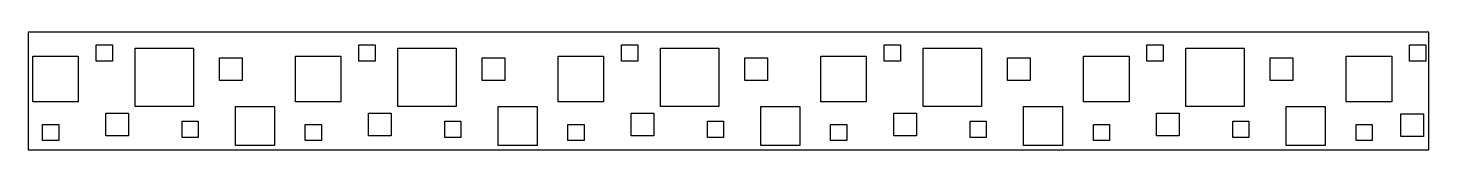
# Model space of a CAD drawing. Header units: centimetres. Extents: x -11.4 to 11.4, y -1 to 1.
import ezdxf

# ---------------------------------------------------------------- set-up
doc = ezdxf.new("R2010")
doc.units = ezdxf.units.CM
doc.header["$MEASUREMENT"] = 0
doc.layers.add('Camada 1', color=7, linetype='Continuous')

msp = doc.modelspace()

# ---------------------------------------------------------------- linework, layer by layer
at = {"layer": 'Camada 1'}
for points in [[(11.43, -0.95894), (11.43, -0.95894), (-11.43, -0.95894), (-11.43, -0.95894), (-11.43, -0.95894), (-11.43, -0.95894), (-11.43, 0.95894), (-11.43, 0.95894), (-11.43, 0.95894), (-11.43, 0.95894), (11.43, 0.95894), (11.43, 0.95894), (11.43, 0.95894), (11.43, 0.95894), (11.43, -0.95894), (11.43, -0.95894)], [(-10.05417, 0.75156), (-10.05417, 0.75156), (-10.31875, 0.75156), (-10.31875, 0.75156), (-10.31875, 0.75156), (-10.31875, 0.75156), (-10.31875, 0.48698), (-10.31875, 0.48698), (-10.31875, 0.48698), (-10.31875, 0.48698), (-10.05417, 0.48698), (-10.05417, 0.48698), (-10.05417, 0.48698), (-10.05417, 0.48698), (-10.05417, 0.75156), (-10.05417, 0.75156)], [(-8.73125, 0.69865), (-8.73125, 0.69865), (-9.68375, 0.69865), (-9.68375, 0.69865), (-9.68375, 0.69865), (-9.68375, 0.69865), (-9.68375, -0.25385), (-9.68375, -0.25385), (-9.68375, -0.25385), (-9.68375, -0.25385), (-8.73125, -0.25385), (-8.73125, -0.25385), (-8.73125, -0.25385), (-8.73125, -0.25385), (-8.73125, 0.69865), (-8.73125, 0.69865)], [(-5.76792, 0.75156), (-5.76792, 0.75156), (-6.0325, 0.75156), (-6.0325, 0.75156), (-6.0325, 0.75156), (-6.0325, 0.75156), (-6.0325, 0.48698), (-6.0325, 0.48698), (-6.0325, 0.48698), (-6.0325, 0.48698), (-5.76792, 0.48698), (-5.76792, 0.48698), (-5.76792, 0.48698), (-5.76792, 0.48698), (-5.76792, 0.75156), (-5.76792, 0.75156)], [(-4.445, 0.69865), (-4.445, 0.69865), (-5.3975, 0.69865), (-5.3975, 0.69865), (-5.3975, 0.69865), (-5.3975, 0.69865), (-5.3975, -0.25385), (-5.3975, -0.25385), (-5.3975, -0.25385), (-5.3975, -0.25385), (-4.445, -0.25385), (-4.445, -0.25385), (-4.445, -0.25385), (-4.445, -0.25385), (-4.445, 0.69865), (-4.445, 0.69865)], [(-1.48167, 0.75156), (-1.48167, 0.75156), (-1.74625, 0.75156), (-1.74625, 0.75156), (-1.74625, 0.75156), (-1.74625, 0.75156), (-1.74625, 0.48698), (-1.74625, 0.48698), (-1.74625, 0.48698), (-1.74625, 0.48698), (-1.48167, 0.48698), (-1.48167, 0.48698), (-1.48167, 0.48698), (-1.48167, 0.48698), (-1.48167, 0.75156), (-1.48167, 0.75156)], [(-0.15875, 0.69865), (-0.15875, 0.69865), (-1.11125, 0.69865), (-1.11125, 0.69865), (-1.11125, 0.69865), (-1.11125, 0.69865), (-1.11125, -0.25385), (-1.11125, -0.25385), (-1.11125, -0.25385), (-1.11125, -0.25385), (-0.15875, -0.25385), (-0.15875, -0.25385), (-0.15875, -0.25385), (-0.15875, -0.25385), (-0.15875, 0.69865), (-0.15875, 0.69865)], [(2.80458, 0.75156), (2.80458, 0.75156), (2.54, 0.75156), (2.54, 0.75156), (2.54, 0.75156), (2.54, 0.75156), (2.54, 0.48698), (2.54, 0.48698), (2.54, 0.48698), (2.54, 0.48698), (2.80458, 0.48698), (2.80458, 0.48698), (2.80458, 0.48698), (2.80458, 0.48698), (2.80458, 0.75156), (2.80458, 0.75156)], [(4.1275, 0.69865), (4.1275, 0.69865), (3.175, 0.69865), (3.175, 0.69865), (3.175, 0.69865), (3.175, 0.69865), (3.175, -0.25385), (3.175, -0.25385), (3.175, -0.25385), (3.175, -0.25385), (4.1275, -0.25385), (4.1275, -0.25385), (4.1275, -0.25385), (4.1275, -0.25385), (4.1275, 0.69865), (4.1275, 0.69865)], [(7.09083, 0.75156), (7.09083, 0.75156), (6.82625, 0.75156), (6.82625, 0.75156), (6.82625, 0.75156), (6.82625, 0.75156), (6.82625, 0.48698), (6.82625, 0.48698), (6.82625, 0.48698), (6.82625, 0.48698), (7.09083, 0.48698), (7.09083, 0.48698), (7.09083, 0.48698), (7.09083, 0.48698), (7.09083, 0.75156), (7.09083, 0.75156)], [(8.41375, 0.69865), (8.41375, 0.69865), (7.46125, 0.69865), (7.46125, 0.69865), (7.46125, 0.69865), (7.46125, 0.69865), (7.46125, -0.25385), (7.46125, -0.25385), (7.46125, -0.25385), (7.46125, -0.25385), (8.41375, -0.25385), (8.41375, -0.25385), (8.41375, -0.25385), (8.41375, -0.25385), (8.41375, 0.69865), (8.41375, 0.69865)], [(11.37708, 0.75156), (11.37708, 0.75156), (11.1125, 0.75156), (11.1125, 0.75156), (11.1125, 0.75156), (11.1125, 0.75156), (11.1125, 0.48698), (11.1125, 0.48698), (11.1125, 0.48698), (11.1125, 0.48698), (11.37708, 0.48698), (11.37708, 0.48698), (11.37708, 0.48698), (11.37708, 0.48698), (11.37708, 0.75156), (11.37708, 0.75156)], [(-10.60979, 0.56635), (-10.60979, 0.56635), (-11.35063, 0.56635), (-11.35063, 0.56635), (-11.35063, 0.56635), (-11.35063, 0.56635), (-11.35063, -0.17448), (-11.35063, -0.17448), (-11.35063, -0.17448), (-11.35063, -0.17448), (-10.60979, -0.17448), (-10.60979, -0.17448), (-10.60979, -0.17448), (-10.60979, -0.17448), (-10.60979, 0.56635), (-10.60979, 0.56635)], [(-7.9375, 0.5399), (-7.9375, 0.5399), (-8.30792, 0.5399), (-8.30792, 0.5399), (-8.30792, 0.5399), (-8.30792, 0.5399), (-8.30792, 0.16948), (-8.30792, 0.16948), (-8.30792, 0.16948), (-8.30792, 0.16948), (-7.9375, 0.16948), (-7.9375, 0.16948), (-7.9375, 0.16948), (-7.9375, 0.16948), (-7.9375, 0.5399), (-7.9375, 0.5399)], [(-6.32354, 0.56635), (-6.32354, 0.56635), (-7.06438, 0.56635), (-7.06438, 0.56635), (-7.06438, 0.56635), (-7.06438, 0.56635), (-7.06438, -0.17448), (-7.06438, -0.17448), (-7.06438, -0.17448), (-7.06438, -0.17448), (-6.32354, -0.17448), (-6.32354, -0.17448), (-6.32354, -0.17448), (-6.32354, -0.17448), (-6.32354, 0.56635), (-6.32354, 0.56635)], [(-3.65125, 0.5399), (-3.65125, 0.5399), (-4.02167, 0.5399), (-4.02167, 0.5399), (-4.02167, 0.5399), (-4.02167, 0.5399), (-4.02167, 0.16948), (-4.02167, 0.16948), (-4.02167, 0.16948), (-4.02167, 0.16948), (-3.65125, 0.16948), (-3.65125, 0.16948), (-3.65125, 0.16948), (-3.65125, 0.16948), (-3.65125, 0.5399), (-3.65125, 0.5399)], [(-2.03729, 0.56635), (-2.03729, 0.56635), (-2.77813, 0.56635), (-2.77813, 0.56635), (-2.77813, 0.56635), (-2.77813, 0.56635), (-2.77813, -0.17448), (-2.77813, -0.17448), (-2.77813, -0.17448), (-2.77813, -0.17448), (-2.03729, -0.17448), (-2.03729, -0.17448), (-2.03729, -0.17448), (-2.03729, -0.17448), (-2.03729, 0.56635), (-2.03729, 0.56635)], [(0.635, 0.5399), (0.635, 0.5399), (0.26458, 0.5399), (0.26458, 0.5399), (0.26458, 0.5399), (0.26458, 0.5399), (0.26458, 0.16948), (0.26458, 0.16948), (0.26458, 0.16948), (0.26458, 0.16948), (0.635, 0.16948), (0.635, 0.16948), (0.635, 0.16948), (0.635, 0.16948), (0.635, 0.5399), (0.635, 0.5399)], [(2.24896, 0.56635), (2.24896, 0.56635), (1.50813, 0.56635), (1.50813, 0.56635), (1.50813, 0.56635), (1.50813, 0.56635), (1.50813, -0.17448), (1.50813, -0.17448), (1.50813, -0.17448), (1.50813, -0.17448), (2.24896, -0.17448), (2.24896, -0.17448), (2.24896, -0.17448), (2.24896, -0.17448), (2.24896, 0.56635), (2.24896, 0.56635)], [(4.92125, 0.5399), (4.92125, 0.5399), (4.55083, 0.5399), (4.55083, 0.5399), (4.55083, 0.5399), (4.55083, 0.5399), (4.55083, 0.16948), (4.55083, 0.16948), (4.55083, 0.16948), (4.55083, 0.16948), (4.92125, 0.16948), (4.92125, 0.16948), (4.92125, 0.16948), (4.92125, 0.16948), (4.92125, 0.5399), (4.92125, 0.5399)], [(6.53521, 0.56635), (6.53521, 0.56635), (5.79438, 0.56635), (5.79438, 0.56635), (5.79438, 0.56635), (5.79438, 0.56635), (5.79438, -0.17448), (5.79438, -0.17448), (5.79438, -0.17448), (5.79438, -0.17448), (6.53521, -0.17448), (6.53521, -0.17448), (6.53521, -0.17448), (6.53521, -0.17448), (6.53521, 0.56635), (6.53521, 0.56635)], [(9.2075, 0.5399), (9.2075, 0.5399), (8.83708, 0.5399), (8.83708, 0.5399), (8.83708, 0.5399), (8.83708, 0.5399), (8.83708, 0.16948), (8.83708, 0.16948), (8.83708, 0.16948), (8.83708, 0.16948), (9.2075, 0.16948), (9.2075, 0.16948), (9.2075, 0.16948), (9.2075, 0.16948), (9.2075, 0.5399), (9.2075, 0.5399)], [(10.82146, 0.56635), (10.82146, 0.56635), (10.08063, 0.56635), (10.08063, 0.56635), (10.08063, 0.56635), (10.08063, 0.56635), (10.08063, -0.17448), (10.08063, -0.17448), (10.08063, -0.17448), (10.08063, -0.17448), (10.82146, -0.17448), (10.82146, -0.17448), (10.82146, -0.17448), (10.82146, -0.17448), (10.82146, 0.56635), (10.82146, 0.56635)], [(-10.16, -0.7301), (-10.16, -0.7301), (-9.78958, -0.7301), (-9.78958, -0.7301), (-9.78958, -0.7301), (-9.78958, -0.7301), (-9.78958, -0.35968), (-9.78958, -0.35968), (-9.78958, -0.35968), (-9.78958, -0.35968), (-10.16, -0.35969), (-10.16, -0.35969), (-10.16, -0.35969), (-10.16, -0.35969), (-10.16, -0.7301), (-10.16, -0.7301)], [(-8.04333, -0.88885), (-8.04333, -0.88885), (-7.40833, -0.88885), (-7.40833, -0.88885), (-7.40833, -0.88885), (-7.40833, -0.88885), (-7.40833, -0.25385), (-7.40833, -0.25385), (-7.40833, -0.25385), (-7.40833, -0.25385), (-8.04333, -0.25385), (-8.04333, -0.25385), (-8.04333, -0.25385), (-8.04333, -0.25385), (-8.04333, -0.88885), (-8.04333, -0.88885)], [(-5.87375, -0.7301), (-5.87375, -0.7301), (-5.50333, -0.7301), (-5.50333, -0.7301), (-5.50333, -0.7301), (-5.50333, -0.7301), (-5.50333, -0.35968), (-5.50333, -0.35968), (-5.50333, -0.35968), (-5.50333, -0.35968), (-5.87375, -0.35969), (-5.87375, -0.35969), (-5.87375, -0.35969), (-5.87375, -0.35969), (-5.87375, -0.7301), (-5.87375, -0.7301)], [(-3.75708, -0.88885), (-3.75708, -0.88885), (-3.12208, -0.88885), (-3.12208, -0.88885), (-3.12208, -0.88885), (-3.12208, -0.88885), (-3.12208, -0.25385), (-3.12208, -0.25385), (-3.12208, -0.25385), (-3.12208, -0.25385), (-3.75708, -0.25385), (-3.75708, -0.25385), (-3.75708, -0.25385), (-3.75708, -0.25385), (-3.75708, -0.88885), (-3.75708, -0.88885)], [(-1.5875, -0.7301), (-1.5875, -0.7301), (-1.21708, -0.7301), (-1.21708, -0.7301), (-1.21708, -0.7301), (-1.21708, -0.7301), (-1.21708, -0.35968), (-1.21708, -0.35968), (-1.21708, -0.35968), (-1.21708, -0.35968), (-1.5875, -0.35969), (-1.5875, -0.35969), (-1.5875, -0.35969), (-1.5875, -0.35969), (-1.5875, -0.7301), (-1.5875, -0.7301)], [(0.52917, -0.88885), (0.52917, -0.88885), (1.16417, -0.88885), (1.16417, -0.88885), (1.16417, -0.88885), (1.16417, -0.88885), (1.16417, -0.25385), (1.16417, -0.25385), (1.16417, -0.25385), (1.16417, -0.25385), (0.52917, -0.25385), (0.52917, -0.25385), (0.52917, -0.25385), (0.52917, -0.25385), (0.52917, -0.88885), (0.52917, -0.88885)], [(2.69875, -0.7301), (2.69875, -0.7301), (3.06917, -0.7301), (3.06917, -0.7301), (3.06917, -0.7301), (3.06917, -0.7301), (3.06917, -0.35968), (3.06917, -0.35968), (3.06917, -0.35968), (3.06917, -0.35968), (2.69875, -0.35969), (2.69875, -0.35969), (2.69875, -0.35969), (2.69875, -0.35969), (2.69875, -0.7301), (2.69875, -0.7301)], [(4.81542, -0.88885), (4.81542, -0.88885), (5.45042, -0.88885), (5.45042, -0.88885), (5.45042, -0.88885), (5.45042, -0.88885), (5.45042, -0.25385), (5.45042, -0.25385), (5.45042, -0.25385), (5.45042, -0.25385), (4.81542, -0.25385), (4.81542, -0.25385), (4.81542, -0.25385), (4.81542, -0.25385), (4.81542, -0.88885), (4.81542, -0.88885)], [(6.985, -0.7301), (6.985, -0.7301), (7.35542, -0.7301), (7.35542, -0.7301), (7.35542, -0.7301), (7.35542, -0.7301), (7.35542, -0.35968), (7.35542, -0.35968), (7.35542, -0.35968), (7.35542, -0.35968), (6.985, -0.35969), (6.985, -0.35969), (6.985, -0.35969), (6.985, -0.35969), (6.985, -0.7301), (6.985, -0.7301)], [(9.10167, -0.88885), (9.10167, -0.88885), (9.73667, -0.88885), (9.73667, -0.88885), (9.73667, -0.88885), (9.73667, -0.88885), (9.73667, -0.25385), (9.73667, -0.25385), (9.73667, -0.25385), (9.73667, -0.25385), (9.10167, -0.25385), (9.10167, -0.25385), (9.10167, -0.25385), (9.10167, -0.25385), (9.10167, -0.88885), (9.10167, -0.88885)], [(10.97206, -0.74532), (10.97206, -0.74532), (11.34248, -0.74532), (11.34248, -0.74532), (11.34248, -0.74532), (11.34248, -0.74532), (11.34248, -0.3749), (11.34248, -0.3749), (11.34248, -0.3749), (11.34248, -0.3749), (10.97206, -0.3749), (10.97206, -0.3749), (10.97206, -0.3749), (10.97206, -0.3749), (10.97206, -0.74532), (10.97206, -0.74532)], [(-10.92729, -0.5449), (-10.92729, -0.5449), (-11.19188, -0.5449), (-11.19188, -0.5449), (-11.19188, -0.5449), (-11.19188, -0.5449), (-11.19188, -0.80948), (-11.19188, -0.80948), (-11.19188, -0.80948), (-11.19188, -0.80948), (-10.92729, -0.80948), (-10.92729, -0.80948), (-10.92729, -0.80948), (-10.92729, -0.80948), (-10.92729, -0.5449), (-10.92729, -0.5449)], [(-8.65188, -0.49198), (-8.65188, -0.49198), (-8.91646, -0.49198), (-8.91646, -0.49198), (-8.91646, -0.49198), (-8.91646, -0.49198), (-8.91646, -0.75656), (-8.91646, -0.75656), (-8.91646, -0.75656), (-8.91646, -0.75656), (-8.65188, -0.75656), (-8.65188, -0.75656), (-8.65188, -0.75656), (-8.65188, -0.75656), (-8.65188, -0.49198), (-8.65188, -0.49198)], [(-6.64104, -0.5449), (-6.64104, -0.5449), (-6.90563, -0.5449), (-6.90563, -0.5449), (-6.90563, -0.5449), (-6.90563, -0.5449), (-6.90563, -0.80948), (-6.90563, -0.80948), (-6.90563, -0.80948), (-6.90563, -0.80948), (-6.64104, -0.80948), (-6.64104, -0.80948), (-6.64104, -0.80948), (-6.64104, -0.80948), (-6.64104, -0.5449), (-6.64104, -0.5449)], [(-4.36563, -0.49198), (-4.36563, -0.49198), (-4.63021, -0.49198), (-4.63021, -0.49198), (-4.63021, -0.49198), (-4.63021, -0.49198), (-4.63021, -0.75656), (-4.63021, -0.75656), (-4.63021, -0.75656), (-4.63021, -0.75656), (-4.36563, -0.75656), (-4.36563, -0.75656), (-4.36563, -0.75656), (-4.36563, -0.75656), (-4.36563, -0.49198), (-4.36563, -0.49198)], [(-2.35479, -0.5449), (-2.35479, -0.5449), (-2.61938, -0.5449), (-2.61938, -0.5449), (-2.61938, -0.5449), (-2.61938, -0.5449), (-2.61938, -0.80948), (-2.61938, -0.80948), (-2.61938, -0.80948), (-2.61938, -0.80948), (-2.35479, -0.80948), (-2.35479, -0.80948), (-2.35479, -0.80948), (-2.35479, -0.80948), (-2.35479, -0.5449), (-2.35479, -0.5449)], [(-0.07938, -0.49198), (-0.07938, -0.49198), (-0.34396, -0.49198), (-0.34396, -0.49198), (-0.34396, -0.49198), (-0.34396, -0.49198), (-0.34396, -0.75656), (-0.34396, -0.75656), (-0.34396, -0.75656), (-0.34396, -0.75656), (-0.07938, -0.75656), (-0.07938, -0.75656), (-0.07938, -0.75656), (-0.07938, -0.75656), (-0.07938, -0.49198), (-0.07938, -0.49198)], [(1.93146, -0.5449), (1.93146, -0.5449), (1.66688, -0.5449), (1.66688, -0.5449), (1.66688, -0.5449), (1.66688, -0.5449), (1.66688, -0.80948), (1.66688, -0.80948), (1.66688, -0.80948), (1.66688, -0.80948), (1.93146, -0.80948), (1.93146, -0.80948), (1.93146, -0.80948), (1.93146, -0.80948), (1.93146, -0.5449), (1.93146, -0.5449)], [(4.20688, -0.49198), (4.20688, -0.49198), (3.94229, -0.49198), (3.94229, -0.49198), (3.94229, -0.49198), (3.94229, -0.49198), (3.94229, -0.75656), (3.94229, -0.75656), (3.94229, -0.75656), (3.94229, -0.75656), (4.20688, -0.75656), (4.20688, -0.75656), (4.20688, -0.75656), (4.20688, -0.75656), (4.20688, -0.49198), (4.20688, -0.49198)], [(6.21771, -0.5449), (6.21771, -0.5449), (5.95313, -0.5449), (5.95313, -0.5449), (5.95313, -0.5449), (5.95313, -0.5449), (5.95313, -0.80948), (5.95313, -0.80948), (5.95313, -0.80948), (5.95313, -0.80948), (6.21771, -0.80948), (6.21771, -0.80948), (6.21771, -0.80948), (6.21771, -0.80948), (6.21771, -0.5449), (6.21771, -0.5449)], [(8.49313, -0.49198), (8.49313, -0.49198), (8.22854, -0.49198), (8.22854, -0.49198), (8.22854, -0.49198), (8.22854, -0.49198), (8.22854, -0.75656), (8.22854, -0.75656), (8.22854, -0.75656), (8.22854, -0.75656), (8.49313, -0.75656), (8.49313, -0.75656), (8.49313, -0.75656), (8.49313, -0.75656), (8.49313, -0.49198), (8.49313, -0.49198)], [(10.50396, -0.5449), (10.50396, -0.5449), (10.23938, -0.5449), (10.23938, -0.5449), (10.23938, -0.5449), (10.23938, -0.5449), (10.23938, -0.80948), (10.23938, -0.80948), (10.23938, -0.80948), (10.23938, -0.80948), (10.50396, -0.80948), (10.50396, -0.80948), (10.50396, -0.80948), (10.50396, -0.80948), (10.50396, -0.5449), (10.50396, -0.5449)]]:
    msp.add_open_spline(points, degree=3, knots=[0, 0, 0, 0, 0.2, 0.2, 0.2, 0.2, 0.4, 0.4, 0.4, 0.4, 0.6, 0.6, 0.6, 0.6, 1, 1, 1, 1], dxfattribs=at)

doc.saveas('drawing.dxf')
